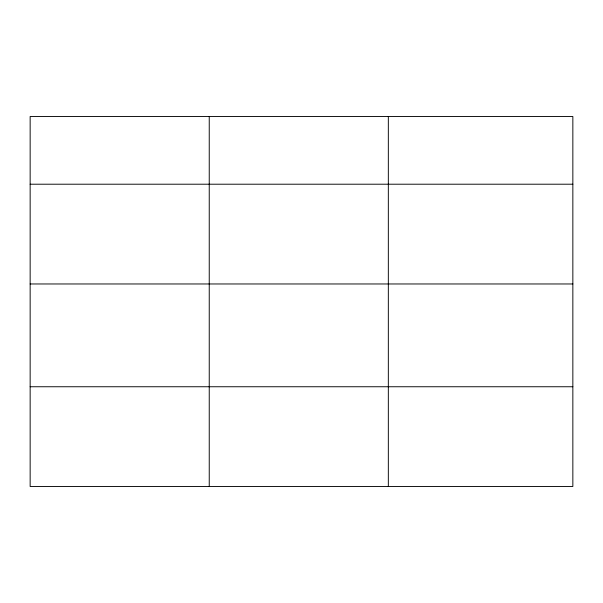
<?xml version="1.0" encoding="UTF-8"?>
<svg xmlns="http://www.w3.org/2000/svg" width="603" height="603" viewBox="0 0 603 603"><rect width="100%" height="100%" fill="white"/><g stroke="black" fill="none" stroke-linecap="round" stroke-linejoin="round"><path stroke-width="0.9" d="M572.85 283.968L572.85 116.5L30.15 116.5L30.15 486.5L572.85 486.5L572.85 283.968L30.15 283.968M30.15 184.209L572.85 184.209M30.15 386.749L572.85 386.749M388.332 116.5L388.332 486.5M209.241 116.5L209.241 486.5"/></g></svg>
